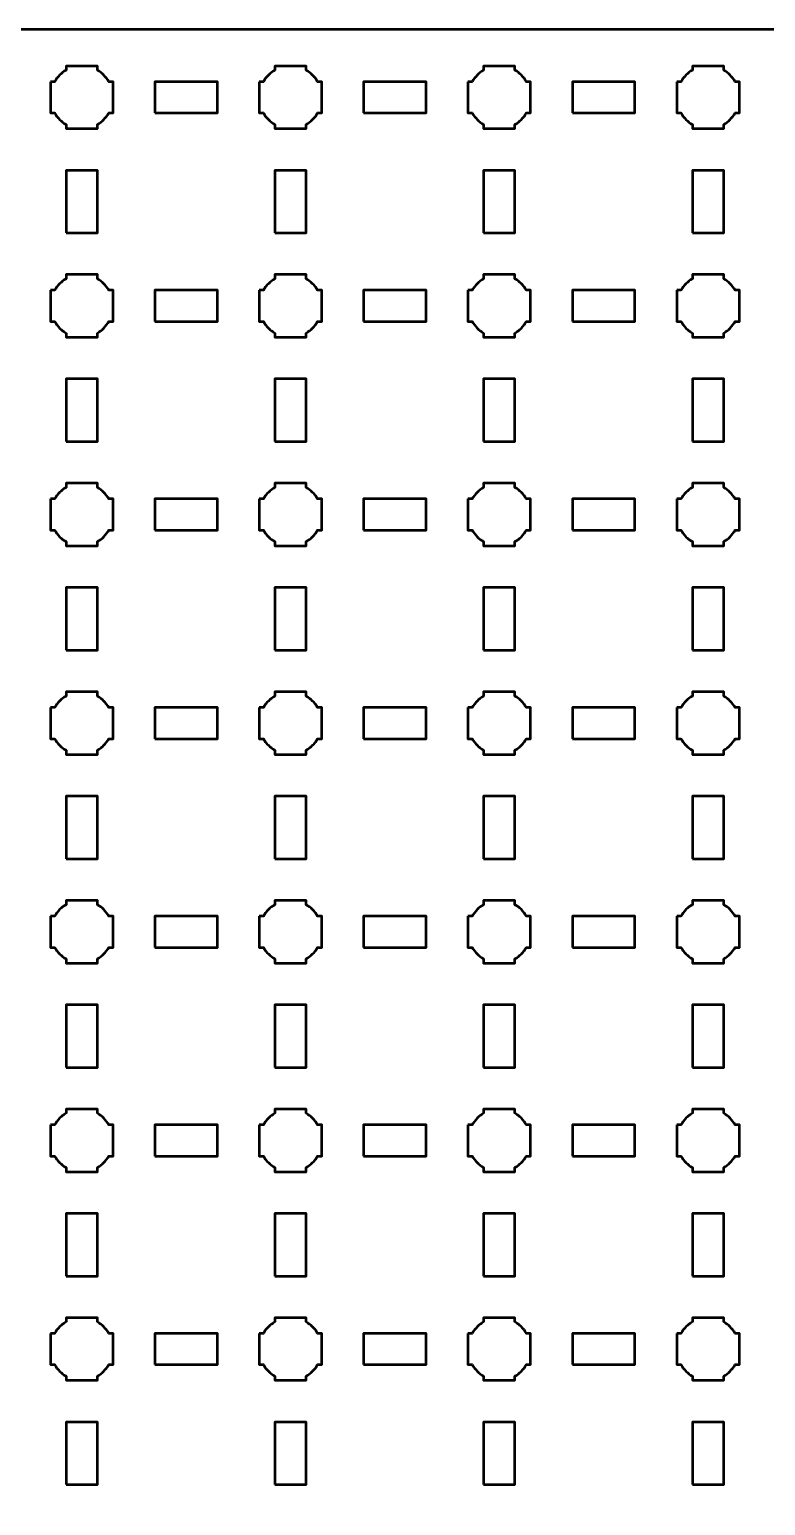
# Model space of a CAD drawing. Header units: centimetres. Extents: x -40.1 to 19.1, y -44.5 to 14.8.
# Drawn here: x -26 to -18.95, y 0.65 to 14.8 of the extents above; entities that cross this region are included whole.
import ezdxf

# ---------------------------------------------------------------- set-up
doc = ezdxf.new("R2010")
doc.units = ezdxf.units.CM
doc.header["$MEASUREMENT"] = 0
doc.layers.add('Layer 1', color=7, linetype='Continuous')

msp = doc.modelspace()

# ---------------------------------------------------------------- linework, layer by layer
at = {"layer": 'Layer 1', "color": 250, "lineweight": 53}
for points in [[(-24.8, 14), (-24.2, 14), (-24.2, 14.3), (-24.8, 14.3), (-24.8, 14)], [(-22.8, 14), (-22.2, 14), (-22.2, 14.3), (-22.8, 14.3), (-22.8, 14)], [(-20.8, 14), (-20.2, 14), (-20.2, 14.3), (-20.8, 14.3), (-20.8, 14)], [(-25.65, 12.85), (-25.35, 12.85), (-25.35, 13.45), (-25.65, 13.45), (-25.65, 12.85)], [(-23.65, 12.85), (-23.35, 12.85), (-23.35, 13.45), (-23.65, 13.45), (-23.65, 12.85)], [(-21.65, 12.85), (-21.35, 12.85), (-21.35, 13.45), (-21.65, 13.45), (-21.65, 12.85)], [(-19.65, 12.85), (-19.35, 12.85), (-19.35, 13.45), (-19.65, 13.45), (-19.65, 12.85)], [(-24.8, 12), (-24.2, 12), (-24.2, 12.3), (-24.8, 12.3), (-24.8, 12)], [(-22.8, 12), (-22.2, 12), (-22.2, 12.3), (-22.8, 12.3), (-22.8, 12)], [(-20.8, 12), (-20.2, 12), (-20.2, 12.3), (-20.8, 12.3), (-20.8, 12)], [(-25.65, 10.85), (-25.35, 10.85), (-25.35, 11.45), (-25.65, 11.45), (-25.65, 10.85)], [(-23.65, 10.85), (-23.35, 10.85), (-23.35, 11.45), (-23.65, 11.45), (-23.65, 10.85)], [(-21.65, 10.85), (-21.35, 10.85), (-21.35, 11.45), (-21.65, 11.45), (-21.65, 10.85)], [(-19.65, 10.85), (-19.35, 10.85), (-19.35, 11.45), (-19.65, 11.45), (-19.65, 10.85)], [(-24.8, 10), (-24.2, 10), (-24.2, 10.3), (-24.8, 10.3), (-24.8, 10)], [(-22.8, 10), (-22.2, 10), (-22.2, 10.3), (-22.8, 10.3), (-22.8, 10)], [(-20.8, 10), (-20.2, 10), (-20.2, 10.3), (-20.8, 10.3), (-20.8, 10)], [(-25.65, 8.85), (-25.35, 8.85), (-25.35, 9.45), (-25.65, 9.45), (-25.65, 8.85)], [(-23.65, 8.85), (-23.35, 8.85), (-23.35, 9.45), (-23.65, 9.45), (-23.65, 8.85)], [(-21.65, 8.85), (-21.35, 8.85), (-21.35, 9.45), (-21.65, 9.45), (-21.65, 8.85)], [(-19.65, 8.85), (-19.35, 8.85), (-19.35, 9.45), (-19.65, 9.45), (-19.65, 8.85)], [(-24.8, 8), (-24.2, 8), (-24.2, 8.3), (-24.8, 8.3), (-24.8, 8)], [(-22.8, 8), (-22.2, 8), (-22.2, 8.3), (-22.8, 8.3), (-22.8, 8)], [(-20.8, 8), (-20.2, 8), (-20.2, 8.3), (-20.8, 8.3), (-20.8, 8)], [(-25.65, 6.85), (-25.35, 6.85), (-25.35, 7.45), (-25.65, 7.45), (-25.65, 6.85)], [(-23.65, 6.85), (-23.35, 6.85), (-23.35, 7.45), (-23.65, 7.45), (-23.65, 6.85)], [(-21.65, 6.85), (-21.35, 6.85), (-21.35, 7.45), (-21.65, 7.45), (-21.65, 6.85)], [(-19.65, 6.85), (-19.35, 6.85), (-19.35, 7.45), (-19.65, 7.45), (-19.65, 6.85)], [(-24.8, 6), (-24.2, 6), (-24.2, 6.3), (-24.8, 6.3), (-24.8, 6)], [(-22.8, 6), (-22.2, 6), (-22.2, 6.3), (-22.8, 6.3), (-22.8, 6)], [(-20.8, 6), (-20.2, 6), (-20.2, 6.3), (-20.8, 6.3), (-20.8, 6)], [(-25.65, 4.85), (-25.35, 4.85), (-25.35, 5.45), (-25.65, 5.45), (-25.65, 4.85)], [(-23.65, 4.85), (-23.35, 4.85), (-23.35, 5.45), (-23.65, 5.45), (-23.65, 4.85)], [(-21.65, 4.85), (-21.35, 4.85), (-21.35, 5.45), (-21.65, 5.45), (-21.65, 4.85)], [(-19.65, 4.85), (-19.35, 4.85), (-19.35, 5.45), (-19.65, 5.45), (-19.65, 4.85)], [(-24.8, 4), (-24.2, 4), (-24.2, 4.3), (-24.8, 4.3), (-24.8, 4)], [(-22.8, 4), (-22.2, 4), (-22.2, 4.3), (-22.8, 4.3), (-22.8, 4)], [(-20.8, 4), (-20.2, 4), (-20.2, 4.3), (-20.8, 4.3), (-20.8, 4)], [(-25.65, 2.85), (-25.35, 2.85), (-25.35, 3.45), (-25.65, 3.45), (-25.65, 2.85)], [(-23.65, 2.85), (-23.35, 2.85), (-23.35, 3.45), (-23.65, 3.45), (-23.65, 2.85)], [(-21.65, 2.85), (-21.35, 2.85), (-21.35, 3.45), (-21.65, 3.45), (-21.65, 2.85)], [(-19.65, 2.85), (-19.35, 2.85), (-19.35, 3.45), (-19.65, 3.45), (-19.65, 2.85)], [(-24.8, 2), (-24.2, 2), (-24.2, 2.3), (-24.8, 2.3), (-24.8, 2)], [(-22.8, 2), (-22.2, 2), (-22.2, 2.3), (-22.8, 2.3), (-22.8, 2)], [(-20.8, 2), (-20.2, 2), (-20.2, 2.3), (-20.8, 2.3), (-20.8, 2)], [(-25.65, 0.85), (-25.35, 0.85), (-25.35, 1.45), (-25.65, 1.45), (-25.65, 0.85)], [(-23.65, 0.85), (-23.35, 0.85), (-23.35, 1.45), (-23.65, 1.45), (-23.65, 0.85)], [(-21.65, 0.85), (-21.35, 0.85), (-21.35, 1.45), (-21.65, 1.45), (-21.65, 0.85)], [(-19.65, 0.85), (-19.35, 0.85), (-19.35, 1.45), (-19.65, 1.45), (-19.65, 0.85)]]:
    msp.add_lwpolyline(points, close=True, dxfattribs=at)
msp.add_open_spline([(-40.15, -44), (-40.15, -44), (-40.15, 14.3), (-40.15, 14.3), (-40.15, 14.3), (-40.15, 14.57609), (-39.92609, 14.8), (-39.65, 14.8), (-39.65, 14.8), (-39.65, 14.8), (18.65, 14.8), (18.65, 14.8), (18.65, 14.8), (18.92609, 14.8), (19.15, 14.57609), (19.15, 14.3), (19.15, 14.3), (19.15, 14.3), (19.15, -44), (19.15, -44), (19.15, -44), (19.15, -44.27609), (18.92609, -44.5), (18.65, -44.5), (18.65, -44.5), (18.65, -44.5), (-39.65, -44.5), (-39.65, -44.5), (-39.65, -44.5), (-39.92609, -44.5), (-40.15, -44.27609), (-40.15, -44)], degree=3, knots=[0, 0, 0, 0, 0.125, 0.125, 0.125, 0.125, 0.25, 0.25, 0.25, 0.25, 0.375, 0.375, 0.375, 0.375, 0.5, 0.5, 0.5, 0.5, 0.625, 0.625, 0.625, 0.625, 0.75, 0.75, 0.75, 0.75, 0.875, 0.875, 0.875, 0.875, 1, 1, 1, 1], dxfattribs=at)
at = {"layer": 'Layer 1', "lineweight": 53}
for points in [[(-25.8, 14.3), (-25.8, 14.3), (-25.75985, 14.3), (-25.75985, 14.3), (-25.75985, 14.3), (-25.7335, 14.34553), (-25.69553, 14.3835), (-25.65, 14.40985), (-25.65, 14.40985), (-25.65, 14.40985), (-25.65, 14.45), (-25.65, 14.45), (-25.65, 14.45), (-25.65, 14.45), (-25.5, 14.45), (-25.5, 14.45), (-25.5, 14.45), (-25.5, 14.45), (-25.35, 14.45), (-25.35, 14.45), (-25.35, 14.45), (-25.35, 14.45), (-25.35, 14.40985), (-25.35, 14.40985), (-25.35, 14.40985), (-25.30447, 14.3835), (-25.2665, 14.34553), (-25.24015, 14.3), (-25.24015, 14.3), (-25.24015, 14.3), (-25.2, 14.3), (-25.2, 14.3), (-25.2, 14.3), (-25.2, 14.3), (-25.2, 14.15), (-25.2, 14.15), (-25.2, 14.15), (-25.2, 14.15), (-25.2, 14), (-25.2, 14), (-25.2, 14), (-25.2, 14), (-25.24015, 14), (-25.24015, 14), (-25.24015, 14), (-25.2665, 13.95447), (-25.30447, 13.9165), (-25.35, 13.89015), (-25.35, 13.89015), (-25.35, 13.89015), (-25.35, 13.85), (-25.35, 13.85), (-25.35, 13.85), (-25.35, 13.85), (-25.5, 13.85), (-25.5, 13.85), (-25.5, 13.85), (-25.5, 13.85), (-25.65, 13.85), (-25.65, 13.85), (-25.65, 13.85), (-25.65, 13.85), (-25.65, 13.89015), (-25.65, 13.89015), (-25.65, 13.89015), (-25.69553, 13.9165), (-25.7335, 13.95447), (-25.75985, 14), (-25.75985, 14), (-25.75985, 14), (-25.8, 14), (-25.8, 14), (-25.8, 14), (-25.8, 14), (-25.8, 14.15), (-25.8, 14.15), (-25.8, 14.15), (-25.8, 14.15), (-25.8, 14.3), (-25.8, 14.3)], [(-23.8, 14.3), (-23.8, 14.3), (-23.75985, 14.3), (-23.75985, 14.3), (-23.75985, 14.3), (-23.7335, 14.34553), (-23.69553, 14.3835), (-23.65, 14.40985), (-23.65, 14.40985), (-23.65, 14.40985), (-23.65, 14.45), (-23.65, 14.45), (-23.65, 14.45), (-23.65, 14.45), (-23.5, 14.45), (-23.5, 14.45), (-23.5, 14.45), (-23.5, 14.45), (-23.35, 14.45), (-23.35, 14.45), (-23.35, 14.45), (-23.35, 14.45), (-23.35, 14.40985), (-23.35, 14.40985), (-23.35, 14.40985), (-23.30447, 14.3835), (-23.2665, 14.34553), (-23.24015, 14.3), (-23.24015, 14.3), (-23.24015, 14.3), (-23.2, 14.3), (-23.2, 14.3), (-23.2, 14.3), (-23.2, 14.3), (-23.2, 14.15), (-23.2, 14.15), (-23.2, 14.15), (-23.2, 14.15), (-23.2, 14), (-23.2, 14), (-23.2, 14), (-23.2, 14), (-23.24015, 14), (-23.24015, 14), (-23.24015, 14), (-23.2665, 13.95447), (-23.30447, 13.9165), (-23.35, 13.89015), (-23.35, 13.89015), (-23.35, 13.89015), (-23.35, 13.85), (-23.35, 13.85), (-23.35, 13.85), (-23.35, 13.85), (-23.5, 13.85), (-23.5, 13.85), (-23.5, 13.85), (-23.5, 13.85), (-23.65, 13.85), (-23.65, 13.85), (-23.65, 13.85), (-23.65, 13.85), (-23.65, 13.89015), (-23.65, 13.89015), (-23.65, 13.89015), (-23.69553, 13.9165), (-23.7335, 13.95447), (-23.75985, 14), (-23.75985, 14), (-23.75985, 14), (-23.8, 14), (-23.8, 14), (-23.8, 14), (-23.8, 14), (-23.8, 14.15), (-23.8, 14.15), (-23.8, 14.15), (-23.8, 14.15), (-23.8, 14.3), (-23.8, 14.3)], [(-21.8, 14.3), (-21.8, 14.3), (-21.75985, 14.3), (-21.75985, 14.3), (-21.75985, 14.3), (-21.7335, 14.34553), (-21.69553, 14.3835), (-21.65, 14.40985), (-21.65, 14.40985), (-21.65, 14.40985), (-21.65, 14.45), (-21.65, 14.45), (-21.65, 14.45), (-21.65, 14.45), (-21.5, 14.45), (-21.5, 14.45), (-21.5, 14.45), (-21.5, 14.45), (-21.35, 14.45), (-21.35, 14.45), (-21.35, 14.45), (-21.35, 14.45), (-21.35, 14.40985), (-21.35, 14.40985), (-21.35, 14.40985), (-21.30447, 14.3835), (-21.2665, 14.34553), (-21.24015, 14.3), (-21.24015, 14.3), (-21.24015, 14.3), (-21.2, 14.3), (-21.2, 14.3), (-21.2, 14.3), (-21.2, 14.3), (-21.2, 14.15), (-21.2, 14.15), (-21.2, 14.15), (-21.2, 14.15), (-21.2, 14), (-21.2, 14), (-21.2, 14), (-21.2, 14), (-21.24015, 14), (-21.24015, 14), (-21.24015, 14), (-21.2665, 13.95447), (-21.30447, 13.9165), (-21.35, 13.89015), (-21.35, 13.89015), (-21.35, 13.89015), (-21.35, 13.85), (-21.35, 13.85), (-21.35, 13.85), (-21.35, 13.85), (-21.5, 13.85), (-21.5, 13.85), (-21.5, 13.85), (-21.5, 13.85), (-21.65, 13.85), (-21.65, 13.85), (-21.65, 13.85), (-21.65, 13.85), (-21.65, 13.89015), (-21.65, 13.89015), (-21.65, 13.89015), (-21.69553, 13.9165), (-21.7335, 13.95447), (-21.75985, 14), (-21.75985, 14), (-21.75985, 14), (-21.8, 14), (-21.8, 14), (-21.8, 14), (-21.8, 14), (-21.8, 14.15), (-21.8, 14.15), (-21.8, 14.15), (-21.8, 14.15), (-21.8, 14.3), (-21.8, 14.3)], [(-19.8, 14.3), (-19.8, 14.3), (-19.75985, 14.3), (-19.75985, 14.3), (-19.75985, 14.3), (-19.7335, 14.34553), (-19.69553, 14.3835), (-19.65, 14.40985), (-19.65, 14.40985), (-19.65, 14.40985), (-19.65, 14.45), (-19.65, 14.45), (-19.65, 14.45), (-19.65, 14.45), (-19.5, 14.45), (-19.5, 14.45), (-19.5, 14.45), (-19.5, 14.45), (-19.35, 14.45), (-19.35, 14.45), (-19.35, 14.45), (-19.35, 14.45), (-19.35, 14.40985), (-19.35, 14.40985), (-19.35, 14.40985), (-19.30447, 14.3835), (-19.2665, 14.34553), (-19.24015, 14.3), (-19.24015, 14.3), (-19.24015, 14.3), (-19.2, 14.3), (-19.2, 14.3), (-19.2, 14.3), (-19.2, 14.3), (-19.2, 14.15), (-19.2, 14.15), (-19.2, 14.15), (-19.2, 14.15), (-19.2, 14), (-19.2, 14), (-19.2, 14), (-19.2, 14), (-19.24015, 14), (-19.24015, 14), (-19.24015, 14), (-19.2665, 13.95447), (-19.30447, 13.9165), (-19.35, 13.89015), (-19.35, 13.89015), (-19.35, 13.89015), (-19.35, 13.85), (-19.35, 13.85), (-19.35, 13.85), (-19.35, 13.85), (-19.5, 13.85), (-19.5, 13.85), (-19.5, 13.85), (-19.5, 13.85), (-19.65, 13.85), (-19.65, 13.85), (-19.65, 13.85), (-19.65, 13.85), (-19.65, 13.89015), (-19.65, 13.89015), (-19.65, 13.89015), (-19.69553, 13.9165), (-19.7335, 13.95447), (-19.75985, 14), (-19.75985, 14), (-19.75985, 14), (-19.8, 14), (-19.8, 14), (-19.8, 14), (-19.8, 14), (-19.8, 14.15), (-19.8, 14.15), (-19.8, 14.15), (-19.8, 14.15), (-19.8, 14.3), (-19.8, 14.3)], [(-25.8, 12.3), (-25.8, 12.3), (-25.75985, 12.3), (-25.75985, 12.3), (-25.75985, 12.3), (-25.7335, 12.34553), (-25.69553, 12.3835), (-25.65, 12.40985), (-25.65, 12.40985), (-25.65, 12.40985), (-25.65, 12.45), (-25.65, 12.45), (-25.65, 12.45), (-25.65, 12.45), (-25.5, 12.45), (-25.5, 12.45), (-25.5, 12.45), (-25.5, 12.45), (-25.35, 12.45), (-25.35, 12.45), (-25.35, 12.45), (-25.35, 12.45), (-25.35, 12.40985), (-25.35, 12.40985), (-25.35, 12.40985), (-25.30447, 12.3835), (-25.2665, 12.34553), (-25.24015, 12.3), (-25.24015, 12.3), (-25.24015, 12.3), (-25.2, 12.3), (-25.2, 12.3), (-25.2, 12.3), (-25.2, 12.3), (-25.2, 12.15), (-25.2, 12.15), (-25.2, 12.15), (-25.2, 12.15), (-25.2, 12), (-25.2, 12), (-25.2, 12), (-25.2, 12), (-25.24015, 12), (-25.24015, 12), (-25.24015, 12), (-25.2665, 11.95447), (-25.30447, 11.9165), (-25.35, 11.89015), (-25.35, 11.89015), (-25.35, 11.89015), (-25.35, 11.85), (-25.35, 11.85), (-25.35, 11.85), (-25.35, 11.85), (-25.5, 11.85), (-25.5, 11.85), (-25.5, 11.85), (-25.5, 11.85), (-25.65, 11.85), (-25.65, 11.85), (-25.65, 11.85), (-25.65, 11.85), (-25.65, 11.89015), (-25.65, 11.89015), (-25.65, 11.89015), (-25.69553, 11.9165), (-25.7335, 11.95447), (-25.75985, 12), (-25.75985, 12), (-25.75985, 12), (-25.8, 12), (-25.8, 12), (-25.8, 12), (-25.8, 12), (-25.8, 12.15), (-25.8, 12.15), (-25.8, 12.15), (-25.8, 12.15), (-25.8, 12.3), (-25.8, 12.3)], [(-23.8, 12.3), (-23.8, 12.3), (-23.75985, 12.3), (-23.75985, 12.3), (-23.75985, 12.3), (-23.7335, 12.34553), (-23.69553, 12.3835), (-23.65, 12.40985), (-23.65, 12.40985), (-23.65, 12.40985), (-23.65, 12.45), (-23.65, 12.45), (-23.65, 12.45), (-23.65, 12.45), (-23.5, 12.45), (-23.5, 12.45), (-23.5, 12.45), (-23.5, 12.45), (-23.35, 12.45), (-23.35, 12.45), (-23.35, 12.45), (-23.35, 12.45), (-23.35, 12.40985), (-23.35, 12.40985), (-23.35, 12.40985), (-23.30447, 12.3835), (-23.2665, 12.34553), (-23.24015, 12.3), (-23.24015, 12.3), (-23.24015, 12.3), (-23.2, 12.3), (-23.2, 12.3), (-23.2, 12.3), (-23.2, 12.3), (-23.2, 12.15), (-23.2, 12.15), (-23.2, 12.15), (-23.2, 12.15), (-23.2, 12), (-23.2, 12), (-23.2, 12), (-23.2, 12), (-23.24015, 12), (-23.24015, 12), (-23.24015, 12), (-23.2665, 11.95447), (-23.30447, 11.9165), (-23.35, 11.89015), (-23.35, 11.89015), (-23.35, 11.89015), (-23.35, 11.85), (-23.35, 11.85), (-23.35, 11.85), (-23.35, 11.85), (-23.5, 11.85), (-23.5, 11.85), (-23.5, 11.85), (-23.5, 11.85), (-23.65, 11.85), (-23.65, 11.85), (-23.65, 11.85), (-23.65, 11.85), (-23.65, 11.89015), (-23.65, 11.89015), (-23.65, 11.89015), (-23.69553, 11.9165), (-23.7335, 11.95447), (-23.75985, 12), (-23.75985, 12), (-23.75985, 12), (-23.8, 12), (-23.8, 12), (-23.8, 12), (-23.8, 12), (-23.8, 12.15), (-23.8, 12.15), (-23.8, 12.15), (-23.8, 12.15), (-23.8, 12.3), (-23.8, 12.3)], [(-21.8, 12.3), (-21.8, 12.3), (-21.75985, 12.3), (-21.75985, 12.3), (-21.75985, 12.3), (-21.7335, 12.34553), (-21.69553, 12.3835), (-21.65, 12.40985), (-21.65, 12.40985), (-21.65, 12.40985), (-21.65, 12.45), (-21.65, 12.45), (-21.65, 12.45), (-21.65, 12.45), (-21.5, 12.45), (-21.5, 12.45), (-21.5, 12.45), (-21.5, 12.45), (-21.35, 12.45), (-21.35, 12.45), (-21.35, 12.45), (-21.35, 12.45), (-21.35, 12.40985), (-21.35, 12.40985), (-21.35, 12.40985), (-21.30447, 12.3835), (-21.2665, 12.34553), (-21.24015, 12.3), (-21.24015, 12.3), (-21.24015, 12.3), (-21.2, 12.3), (-21.2, 12.3), (-21.2, 12.3), (-21.2, 12.3), (-21.2, 12.15), (-21.2, 12.15), (-21.2, 12.15), (-21.2, 12.15), (-21.2, 12), (-21.2, 12), (-21.2, 12), (-21.2, 12), (-21.24015, 12), (-21.24015, 12), (-21.24015, 12), (-21.2665, 11.95447), (-21.30447, 11.9165), (-21.35, 11.89015), (-21.35, 11.89015), (-21.35, 11.89015), (-21.35, 11.85), (-21.35, 11.85), (-21.35, 11.85), (-21.35, 11.85), (-21.5, 11.85), (-21.5, 11.85), (-21.5, 11.85), (-21.5, 11.85), (-21.65, 11.85), (-21.65, 11.85), (-21.65, 11.85), (-21.65, 11.85), (-21.65, 11.89015), (-21.65, 11.89015), (-21.65, 11.89015), (-21.69553, 11.9165), (-21.7335, 11.95447), (-21.75985, 12), (-21.75985, 12), (-21.75985, 12), (-21.8, 12), (-21.8, 12), (-21.8, 12), (-21.8, 12), (-21.8, 12.15), (-21.8, 12.15), (-21.8, 12.15), (-21.8, 12.15), (-21.8, 12.3), (-21.8, 12.3)], [(-19.8, 12.3), (-19.8, 12.3), (-19.75985, 12.3), (-19.75985, 12.3), (-19.75985, 12.3), (-19.7335, 12.34553), (-19.69553, 12.3835), (-19.65, 12.40985), (-19.65, 12.40985), (-19.65, 12.40985), (-19.65, 12.45), (-19.65, 12.45), (-19.65, 12.45), (-19.65, 12.45), (-19.5, 12.45), (-19.5, 12.45), (-19.5, 12.45), (-19.5, 12.45), (-19.35, 12.45), (-19.35, 12.45), (-19.35, 12.45), (-19.35, 12.45), (-19.35, 12.40985), (-19.35, 12.40985), (-19.35, 12.40985), (-19.30447, 12.3835), (-19.2665, 12.34553), (-19.24015, 12.3), (-19.24015, 12.3), (-19.24015, 12.3), (-19.2, 12.3), (-19.2, 12.3), (-19.2, 12.3), (-19.2, 12.3), (-19.2, 12.15), (-19.2, 12.15), (-19.2, 12.15), (-19.2, 12.15), (-19.2, 12), (-19.2, 12), (-19.2, 12), (-19.2, 12), (-19.24015, 12), (-19.24015, 12), (-19.24015, 12), (-19.2665, 11.95447), (-19.30447, 11.9165), (-19.35, 11.89015), (-19.35, 11.89015), (-19.35, 11.89015), (-19.35, 11.85), (-19.35, 11.85), (-19.35, 11.85), (-19.35, 11.85), (-19.5, 11.85), (-19.5, 11.85), (-19.5, 11.85), (-19.5, 11.85), (-19.65, 11.85), (-19.65, 11.85), (-19.65, 11.85), (-19.65, 11.85), (-19.65, 11.89015), (-19.65, 11.89015), (-19.65, 11.89015), (-19.69553, 11.9165), (-19.7335, 11.95447), (-19.75985, 12), (-19.75985, 12), (-19.75985, 12), (-19.8, 12), (-19.8, 12), (-19.8, 12), (-19.8, 12), (-19.8, 12.15), (-19.8, 12.15), (-19.8, 12.15), (-19.8, 12.15), (-19.8, 12.3), (-19.8, 12.3)], [(-25.8, 10.3), (-25.8, 10.3), (-25.75985, 10.3), (-25.75985, 10.3), (-25.75985, 10.3), (-25.7335, 10.34553), (-25.69553, 10.3835), (-25.65, 10.40985), (-25.65, 10.40985), (-25.65, 10.40985), (-25.65, 10.45), (-25.65, 10.45), (-25.65, 10.45), (-25.65, 10.45), (-25.5, 10.45), (-25.5, 10.45), (-25.5, 10.45), (-25.5, 10.45), (-25.35, 10.45), (-25.35, 10.45), (-25.35, 10.45), (-25.35, 10.45), (-25.35, 10.40985), (-25.35, 10.40985), (-25.35, 10.40985), (-25.30447, 10.3835), (-25.2665, 10.34553), (-25.24015, 10.3), (-25.24015, 10.3), (-25.24015, 10.3), (-25.2, 10.3), (-25.2, 10.3), (-25.2, 10.3), (-25.2, 10.3), (-25.2, 10.15), (-25.2, 10.15), (-25.2, 10.15), (-25.2, 10.15), (-25.2, 10), (-25.2, 10), (-25.2, 10), (-25.2, 10), (-25.24015, 10), (-25.24015, 10), (-25.24015, 10), (-25.2665, 9.95447), (-25.30447, 9.9165), (-25.35, 9.89015), (-25.35, 9.89015), (-25.35, 9.89015), (-25.35, 9.85), (-25.35, 9.85), (-25.35, 9.85), (-25.35, 9.85), (-25.5, 9.85), (-25.5, 9.85), (-25.5, 9.85), (-25.5, 9.85), (-25.65, 9.85), (-25.65, 9.85), (-25.65, 9.85), (-25.65, 9.85), (-25.65, 9.89015), (-25.65, 9.89015), (-25.65, 9.89015), (-25.69553, 9.9165), (-25.7335, 9.95447), (-25.75985, 10), (-25.75985, 10), (-25.75985, 10), (-25.8, 10), (-25.8, 10), (-25.8, 10), (-25.8, 10), (-25.8, 10.15), (-25.8, 10.15), (-25.8, 10.15), (-25.8, 10.15), (-25.8, 10.3), (-25.8, 10.3)], [(-23.8, 10.3), (-23.8, 10.3), (-23.75985, 10.3), (-23.75985, 10.3), (-23.75985, 10.3), (-23.7335, 10.34553), (-23.69553, 10.3835), (-23.65, 10.40985), (-23.65, 10.40985), (-23.65, 10.40985), (-23.65, 10.45), (-23.65, 10.45), (-23.65, 10.45), (-23.65, 10.45), (-23.5, 10.45), (-23.5, 10.45), (-23.5, 10.45), (-23.5, 10.45), (-23.35, 10.45), (-23.35, 10.45), (-23.35, 10.45), (-23.35, 10.45), (-23.35, 10.40985), (-23.35, 10.40985), (-23.35, 10.40985), (-23.30447, 10.3835), (-23.2665, 10.34553), (-23.24015, 10.3), (-23.24015, 10.3), (-23.24015, 10.3), (-23.2, 10.3), (-23.2, 10.3), (-23.2, 10.3), (-23.2, 10.3), (-23.2, 10.15), (-23.2, 10.15), (-23.2, 10.15), (-23.2, 10.15), (-23.2, 10), (-23.2, 10), (-23.2, 10), (-23.2, 10), (-23.24015, 10), (-23.24015, 10), (-23.24015, 10), (-23.2665, 9.95447), (-23.30447, 9.9165), (-23.35, 9.89015), (-23.35, 9.89015), (-23.35, 9.89015), (-23.35, 9.85), (-23.35, 9.85), (-23.35, 9.85), (-23.35, 9.85), (-23.5, 9.85), (-23.5, 9.85), (-23.5, 9.85), (-23.5, 9.85), (-23.65, 9.85), (-23.65, 9.85), (-23.65, 9.85), (-23.65, 9.85), (-23.65, 9.89015), (-23.65, 9.89015), (-23.65, 9.89015), (-23.69553, 9.9165), (-23.7335, 9.95447), (-23.75985, 10), (-23.75985, 10), (-23.75985, 10), (-23.8, 10), (-23.8, 10), (-23.8, 10), (-23.8, 10), (-23.8, 10.15), (-23.8, 10.15), (-23.8, 10.15), (-23.8, 10.15), (-23.8, 10.3), (-23.8, 10.3)], [(-21.8, 10.3), (-21.8, 10.3), (-21.75985, 10.3), (-21.75985, 10.3), (-21.75985, 10.3), (-21.7335, 10.34553), (-21.69553, 10.3835), (-21.65, 10.40985), (-21.65, 10.40985), (-21.65, 10.40985), (-21.65, 10.45), (-21.65, 10.45), (-21.65, 10.45), (-21.65, 10.45), (-21.5, 10.45), (-21.5, 10.45), (-21.5, 10.45), (-21.5, 10.45), (-21.35, 10.45), (-21.35, 10.45), (-21.35, 10.45), (-21.35, 10.45), (-21.35, 10.40985), (-21.35, 10.40985), (-21.35, 10.40985), (-21.30447, 10.3835), (-21.2665, 10.34553), (-21.24015, 10.3), (-21.24015, 10.3), (-21.24015, 10.3), (-21.2, 10.3), (-21.2, 10.3), (-21.2, 10.3), (-21.2, 10.3), (-21.2, 10.15), (-21.2, 10.15), (-21.2, 10.15), (-21.2, 10.15), (-21.2, 10), (-21.2, 10), (-21.2, 10), (-21.2, 10), (-21.24015, 10), (-21.24015, 10), (-21.24015, 10), (-21.2665, 9.95447), (-21.30447, 9.9165), (-21.35, 9.89015), (-21.35, 9.89015), (-21.35, 9.89015), (-21.35, 9.85), (-21.35, 9.85), (-21.35, 9.85), (-21.35, 9.85), (-21.5, 9.85), (-21.5, 9.85), (-21.5, 9.85), (-21.5, 9.85), (-21.65, 9.85), (-21.65, 9.85), (-21.65, 9.85), (-21.65, 9.85), (-21.65, 9.89015), (-21.65, 9.89015), (-21.65, 9.89015), (-21.69553, 9.9165), (-21.7335, 9.95447), (-21.75985, 10), (-21.75985, 10), (-21.75985, 10), (-21.8, 10), (-21.8, 10), (-21.8, 10), (-21.8, 10), (-21.8, 10.15), (-21.8, 10.15), (-21.8, 10.15), (-21.8, 10.15), (-21.8, 10.3), (-21.8, 10.3)], [(-19.8, 10.3), (-19.8, 10.3), (-19.75985, 10.3), (-19.75985, 10.3), (-19.75985, 10.3), (-19.7335, 10.34553), (-19.69553, 10.3835), (-19.65, 10.40985), (-19.65, 10.40985), (-19.65, 10.40985), (-19.65, 10.45), (-19.65, 10.45), (-19.65, 10.45), (-19.65, 10.45), (-19.5, 10.45), (-19.5, 10.45), (-19.5, 10.45), (-19.5, 10.45), (-19.35, 10.45), (-19.35, 10.45), (-19.35, 10.45), (-19.35, 10.45), (-19.35, 10.40985), (-19.35, 10.40985), (-19.35, 10.40985), (-19.30447, 10.3835), (-19.2665, 10.34553), (-19.24015, 10.3), (-19.24015, 10.3), (-19.24015, 10.3), (-19.2, 10.3), (-19.2, 10.3), (-19.2, 10.3), (-19.2, 10.3), (-19.2, 10.15), (-19.2, 10.15), (-19.2, 10.15), (-19.2, 10.15), (-19.2, 10), (-19.2, 10), (-19.2, 10), (-19.2, 10), (-19.24015, 10), (-19.24015, 10), (-19.24015, 10), (-19.2665, 9.95447), (-19.30447, 9.9165), (-19.35, 9.89015), (-19.35, 9.89015), (-19.35, 9.89015), (-19.35, 9.85), (-19.35, 9.85), (-19.35, 9.85), (-19.35, 9.85), (-19.5, 9.85), (-19.5, 9.85), (-19.5, 9.85), (-19.5, 9.85), (-19.65, 9.85), (-19.65, 9.85), (-19.65, 9.85), (-19.65, 9.85), (-19.65, 9.89015), (-19.65, 9.89015), (-19.65, 9.89015), (-19.69553, 9.9165), (-19.7335, 9.95447), (-19.75985, 10), (-19.75985, 10), (-19.75985, 10), (-19.8, 10), (-19.8, 10), (-19.8, 10), (-19.8, 10), (-19.8, 10.15), (-19.8, 10.15), (-19.8, 10.15), (-19.8, 10.15), (-19.8, 10.3), (-19.8, 10.3)], [(-25.8, 8.3), (-25.8, 8.3), (-25.75985, 8.3), (-25.75985, 8.3), (-25.75985, 8.3), (-25.7335, 8.34553), (-25.69553, 8.3835), (-25.65, 8.40985), (-25.65, 8.40985), (-25.65, 8.40985), (-25.65, 8.45), (-25.65, 8.45), (-25.65, 8.45), (-25.65, 8.45), (-25.5, 8.45), (-25.5, 8.45), (-25.5, 8.45), (-25.5, 8.45), (-25.35, 8.45), (-25.35, 8.45), (-25.35, 8.45), (-25.35, 8.45), (-25.35, 8.40985), (-25.35, 8.40985), (-25.35, 8.40985), (-25.30447, 8.3835), (-25.2665, 8.34553), (-25.24015, 8.3), (-25.24015, 8.3), (-25.24015, 8.3), (-25.2, 8.3), (-25.2, 8.3), (-25.2, 8.3), (-25.2, 8.3), (-25.2, 8.15), (-25.2, 8.15), (-25.2, 8.15), (-25.2, 8.15), (-25.2, 8), (-25.2, 8), (-25.2, 8), (-25.2, 8), (-25.24015, 8), (-25.24015, 8), (-25.24015, 8), (-25.2665, 7.95447), (-25.30447, 7.9165), (-25.35, 7.89015), (-25.35, 7.89015), (-25.35, 7.89015), (-25.35, 7.85), (-25.35, 7.85), (-25.35, 7.85), (-25.35, 7.85), (-25.5, 7.85), (-25.5, 7.85), (-25.5, 7.85), (-25.5, 7.85), (-25.65, 7.85), (-25.65, 7.85), (-25.65, 7.85), (-25.65, 7.85), (-25.65, 7.89015), (-25.65, 7.89015), (-25.65, 7.89015), (-25.69553, 7.9165), (-25.7335, 7.95447), (-25.75985, 8), (-25.75985, 8), (-25.75985, 8), (-25.8, 8), (-25.8, 8), (-25.8, 8), (-25.8, 8), (-25.8, 8.15), (-25.8, 8.15), (-25.8, 8.15), (-25.8, 8.15), (-25.8, 8.3), (-25.8, 8.3)], [(-23.8, 8.3), (-23.8, 8.3), (-23.75985, 8.3), (-23.75985, 8.3), (-23.75985, 8.3), (-23.7335, 8.34553), (-23.69553, 8.3835), (-23.65, 8.40985), (-23.65, 8.40985), (-23.65, 8.40985), (-23.65, 8.45), (-23.65, 8.45), (-23.65, 8.45), (-23.65, 8.45), (-23.5, 8.45), (-23.5, 8.45), (-23.5, 8.45), (-23.5, 8.45), (-23.35, 8.45), (-23.35, 8.45), (-23.35, 8.45), (-23.35, 8.45), (-23.35, 8.40985), (-23.35, 8.40985), (-23.35, 8.40985), (-23.30447, 8.3835), (-23.2665, 8.34553), (-23.24015, 8.3), (-23.24015, 8.3), (-23.24015, 8.3), (-23.2, 8.3), (-23.2, 8.3), (-23.2, 8.3), (-23.2, 8.3), (-23.2, 8.15), (-23.2, 8.15), (-23.2, 8.15), (-23.2, 8.15), (-23.2, 8), (-23.2, 8), (-23.2, 8), (-23.2, 8), (-23.24015, 8), (-23.24015, 8), (-23.24015, 8), (-23.2665, 7.95447), (-23.30447, 7.9165), (-23.35, 7.89015), (-23.35, 7.89015), (-23.35, 7.89015), (-23.35, 7.85), (-23.35, 7.85), (-23.35, 7.85), (-23.35, 7.85), (-23.5, 7.85), (-23.5, 7.85), (-23.5, 7.85), (-23.5, 7.85), (-23.65, 7.85), (-23.65, 7.85), (-23.65, 7.85), (-23.65, 7.85), (-23.65, 7.89015), (-23.65, 7.89015), (-23.65, 7.89015), (-23.69553, 7.9165), (-23.7335, 7.95447), (-23.75985, 8), (-23.75985, 8), (-23.75985, 8), (-23.8, 8), (-23.8, 8), (-23.8, 8), (-23.8, 8), (-23.8, 8.15), (-23.8, 8.15), (-23.8, 8.15), (-23.8, 8.15), (-23.8, 8.3), (-23.8, 8.3)], [(-21.8, 8.3), (-21.8, 8.3), (-21.75985, 8.3), (-21.75985, 8.3), (-21.75985, 8.3), (-21.7335, 8.34553), (-21.69553, 8.3835), (-21.65, 8.40985), (-21.65, 8.40985), (-21.65, 8.40985), (-21.65, 8.45), (-21.65, 8.45), (-21.65, 8.45), (-21.65, 8.45), (-21.5, 8.45), (-21.5, 8.45), (-21.5, 8.45), (-21.5, 8.45), (-21.35, 8.45), (-21.35, 8.45), (-21.35, 8.45), (-21.35, 8.45), (-21.35, 8.40985), (-21.35, 8.40985), (-21.35, 8.40985), (-21.30447, 8.3835), (-21.2665, 8.34553), (-21.24015, 8.3), (-21.24015, 8.3), (-21.24015, 8.3), (-21.2, 8.3), (-21.2, 8.3), (-21.2, 8.3), (-21.2, 8.3), (-21.2, 8.15), (-21.2, 8.15), (-21.2, 8.15), (-21.2, 8.15), (-21.2, 8), (-21.2, 8), (-21.2, 8), (-21.2, 8), (-21.24015, 8), (-21.24015, 8), (-21.24015, 8), (-21.2665, 7.95447), (-21.30447, 7.9165), (-21.35, 7.89015), (-21.35, 7.89015), (-21.35, 7.89015), (-21.35, 7.85), (-21.35, 7.85), (-21.35, 7.85), (-21.35, 7.85), (-21.5, 7.85), (-21.5, 7.85), (-21.5, 7.85), (-21.5, 7.85), (-21.65, 7.85), (-21.65, 7.85), (-21.65, 7.85), (-21.65, 7.85), (-21.65, 7.89015), (-21.65, 7.89015), (-21.65, 7.89015), (-21.69553, 7.9165), (-21.7335, 7.95447), (-21.75985, 8), (-21.75985, 8), (-21.75985, 8), (-21.8, 8), (-21.8, 8), (-21.8, 8), (-21.8, 8), (-21.8, 8.15), (-21.8, 8.15), (-21.8, 8.15), (-21.8, 8.15), (-21.8, 8.3), (-21.8, 8.3)], [(-19.8, 8.3), (-19.8, 8.3), (-19.75985, 8.3), (-19.75985, 8.3), (-19.75985, 8.3), (-19.7335, 8.34553), (-19.69553, 8.3835), (-19.65, 8.40985), (-19.65, 8.40985), (-19.65, 8.40985), (-19.65, 8.45), (-19.65, 8.45), (-19.65, 8.45), (-19.65, 8.45), (-19.5, 8.45), (-19.5, 8.45), (-19.5, 8.45), (-19.5, 8.45), (-19.35, 8.45), (-19.35, 8.45), (-19.35, 8.45), (-19.35, 8.45), (-19.35, 8.40985), (-19.35, 8.40985), (-19.35, 8.40985), (-19.30447, 8.3835), (-19.2665, 8.34553), (-19.24015, 8.3), (-19.24015, 8.3), (-19.24015, 8.3), (-19.2, 8.3), (-19.2, 8.3), (-19.2, 8.3), (-19.2, 8.3), (-19.2, 8.15), (-19.2, 8.15), (-19.2, 8.15), (-19.2, 8.15), (-19.2, 8), (-19.2, 8), (-19.2, 8), (-19.2, 8), (-19.24015, 8), (-19.24015, 8), (-19.24015, 8), (-19.2665, 7.95447), (-19.30447, 7.9165), (-19.35, 7.89015), (-19.35, 7.89015), (-19.35, 7.89015), (-19.35, 7.85), (-19.35, 7.85), (-19.35, 7.85), (-19.35, 7.85), (-19.5, 7.85), (-19.5, 7.85), (-19.5, 7.85), (-19.5, 7.85), (-19.65, 7.85), (-19.65, 7.85), (-19.65, 7.85), (-19.65, 7.85), (-19.65, 7.89015), (-19.65, 7.89015), (-19.65, 7.89015), (-19.69553, 7.9165), (-19.7335, 7.95447), (-19.75985, 8), (-19.75985, 8), (-19.75985, 8), (-19.8, 8), (-19.8, 8), (-19.8, 8), (-19.8, 8), (-19.8, 8.15), (-19.8, 8.15), (-19.8, 8.15), (-19.8, 8.15), (-19.8, 8.3), (-19.8, 8.3)], [(-25.8, 6.3), (-25.8, 6.3), (-25.75985, 6.3), (-25.75985, 6.3), (-25.75985, 6.3), (-25.7335, 6.34553), (-25.69553, 6.3835), (-25.65, 6.40985), (-25.65, 6.40985), (-25.65, 6.40985), (-25.65, 6.45), (-25.65, 6.45), (-25.65, 6.45), (-25.65, 6.45), (-25.5, 6.45), (-25.5, 6.45), (-25.5, 6.45), (-25.5, 6.45), (-25.35, 6.45), (-25.35, 6.45), (-25.35, 6.45), (-25.35, 6.45), (-25.35, 6.40985), (-25.35, 6.40985), (-25.35, 6.40985), (-25.30447, 6.3835), (-25.2665, 6.34553), (-25.24015, 6.3), (-25.24015, 6.3), (-25.24015, 6.3), (-25.2, 6.3), (-25.2, 6.3), (-25.2, 6.3), (-25.2, 6.3), (-25.2, 6.15), (-25.2, 6.15), (-25.2, 6.15), (-25.2, 6.15), (-25.2, 6), (-25.2, 6), (-25.2, 6), (-25.2, 6), (-25.24015, 6), (-25.24015, 6), (-25.24015, 6), (-25.2665, 5.95447), (-25.30447, 5.9165), (-25.35, 5.89015), (-25.35, 5.89015), (-25.35, 5.89015), (-25.35, 5.85), (-25.35, 5.85), (-25.35, 5.85), (-25.35, 5.85), (-25.5, 5.85), (-25.5, 5.85), (-25.5, 5.85), (-25.5, 5.85), (-25.65, 5.85), (-25.65, 5.85), (-25.65, 5.85), (-25.65, 5.85), (-25.65, 5.89015), (-25.65, 5.89015), (-25.65, 5.89015), (-25.69553, 5.9165), (-25.7335, 5.95447), (-25.75985, 6), (-25.75985, 6), (-25.75985, 6), (-25.8, 6), (-25.8, 6), (-25.8, 6), (-25.8, 6), (-25.8, 6.15), (-25.8, 6.15), (-25.8, 6.15), (-25.8, 6.15), (-25.8, 6.3), (-25.8, 6.3)], [(-23.8, 6.3), (-23.8, 6.3), (-23.75985, 6.3), (-23.75985, 6.3), (-23.75985, 6.3), (-23.7335, 6.34553), (-23.69553, 6.3835), (-23.65, 6.40985), (-23.65, 6.40985), (-23.65, 6.40985), (-23.65, 6.45), (-23.65, 6.45), (-23.65, 6.45), (-23.65, 6.45), (-23.5, 6.45), (-23.5, 6.45), (-23.5, 6.45), (-23.5, 6.45), (-23.35, 6.45), (-23.35, 6.45), (-23.35, 6.45), (-23.35, 6.45), (-23.35, 6.40985), (-23.35, 6.40985), (-23.35, 6.40985), (-23.30447, 6.3835), (-23.2665, 6.34553), (-23.24015, 6.3), (-23.24015, 6.3), (-23.24015, 6.3), (-23.2, 6.3), (-23.2, 6.3), (-23.2, 6.3), (-23.2, 6.3), (-23.2, 6.15), (-23.2, 6.15), (-23.2, 6.15), (-23.2, 6.15), (-23.2, 6), (-23.2, 6), (-23.2, 6), (-23.2, 6), (-23.24015, 6), (-23.24015, 6), (-23.24015, 6), (-23.2665, 5.95447), (-23.30447, 5.9165), (-23.35, 5.89015), (-23.35, 5.89015), (-23.35, 5.89015), (-23.35, 5.85), (-23.35, 5.85), (-23.35, 5.85), (-23.35, 5.85), (-23.5, 5.85), (-23.5, 5.85), (-23.5, 5.85), (-23.5, 5.85), (-23.65, 5.85), (-23.65, 5.85), (-23.65, 5.85), (-23.65, 5.85), (-23.65, 5.89015), (-23.65, 5.89015), (-23.65, 5.89015), (-23.69553, 5.9165), (-23.7335, 5.95447), (-23.75985, 6), (-23.75985, 6), (-23.75985, 6), (-23.8, 6), (-23.8, 6), (-23.8, 6), (-23.8, 6), (-23.8, 6.15), (-23.8, 6.15), (-23.8, 6.15), (-23.8, 6.15), (-23.8, 6.3), (-23.8, 6.3)], [(-21.8, 6.3), (-21.8, 6.3), (-21.75985, 6.3), (-21.75985, 6.3), (-21.75985, 6.3), (-21.7335, 6.34553), (-21.69553, 6.3835), (-21.65, 6.40985), (-21.65, 6.40985), (-21.65, 6.40985), (-21.65, 6.45), (-21.65, 6.45), (-21.65, 6.45), (-21.65, 6.45), (-21.5, 6.45), (-21.5, 6.45), (-21.5, 6.45), (-21.5, 6.45), (-21.35, 6.45), (-21.35, 6.45), (-21.35, 6.45), (-21.35, 6.45), (-21.35, 6.40985), (-21.35, 6.40985), (-21.35, 6.40985), (-21.30447, 6.3835), (-21.2665, 6.34553), (-21.24015, 6.3), (-21.24015, 6.3), (-21.24015, 6.3), (-21.2, 6.3), (-21.2, 6.3), (-21.2, 6.3), (-21.2, 6.3), (-21.2, 6.15), (-21.2, 6.15), (-21.2, 6.15), (-21.2, 6.15), (-21.2, 6), (-21.2, 6), (-21.2, 6), (-21.2, 6), (-21.24015, 6), (-21.24015, 6), (-21.24015, 6), (-21.2665, 5.95447), (-21.30447, 5.9165), (-21.35, 5.89015), (-21.35, 5.89015), (-21.35, 5.89015), (-21.35, 5.85), (-21.35, 5.85), (-21.35, 5.85), (-21.35, 5.85), (-21.5, 5.85), (-21.5, 5.85), (-21.5, 5.85), (-21.5, 5.85), (-21.65, 5.85), (-21.65, 5.85), (-21.65, 5.85), (-21.65, 5.85), (-21.65, 5.89015), (-21.65, 5.89015), (-21.65, 5.89015), (-21.69553, 5.9165), (-21.7335, 5.95447), (-21.75985, 6), (-21.75985, 6), (-21.75985, 6), (-21.8, 6), (-21.8, 6), (-21.8, 6), (-21.8, 6), (-21.8, 6.15), (-21.8, 6.15), (-21.8, 6.15), (-21.8, 6.15), (-21.8, 6.3), (-21.8, 6.3)], [(-19.8, 6.3), (-19.8, 6.3), (-19.75985, 6.3), (-19.75985, 6.3), (-19.75985, 6.3), (-19.7335, 6.34553), (-19.69553, 6.3835), (-19.65, 6.40985), (-19.65, 6.40985), (-19.65, 6.40985), (-19.65, 6.45), (-19.65, 6.45), (-19.65, 6.45), (-19.65, 6.45), (-19.5, 6.45), (-19.5, 6.45), (-19.5, 6.45), (-19.5, 6.45), (-19.35, 6.45), (-19.35, 6.45), (-19.35, 6.45), (-19.35, 6.45), (-19.35, 6.40985), (-19.35, 6.40985), (-19.35, 6.40985), (-19.30447, 6.3835), (-19.2665, 6.34553), (-19.24015, 6.3), (-19.24015, 6.3), (-19.24015, 6.3), (-19.2, 6.3), (-19.2, 6.3), (-19.2, 6.3), (-19.2, 6.3), (-19.2, 6.15), (-19.2, 6.15), (-19.2, 6.15), (-19.2, 6.15), (-19.2, 6), (-19.2, 6), (-19.2, 6), (-19.2, 6), (-19.24015, 6), (-19.24015, 6), (-19.24015, 6), (-19.2665, 5.95447), (-19.30447, 5.9165), (-19.35, 5.89015), (-19.35, 5.89015), (-19.35, 5.89015), (-19.35, 5.85), (-19.35, 5.85), (-19.35, 5.85), (-19.35, 5.85), (-19.5, 5.85), (-19.5, 5.85), (-19.5, 5.85), (-19.5, 5.85), (-19.65, 5.85), (-19.65, 5.85), (-19.65, 5.85), (-19.65, 5.85), (-19.65, 5.89015), (-19.65, 5.89015), (-19.65, 5.89015), (-19.69553, 5.9165), (-19.7335, 5.95447), (-19.75985, 6), (-19.75985, 6), (-19.75985, 6), (-19.8, 6), (-19.8, 6), (-19.8, 6), (-19.8, 6), (-19.8, 6.15), (-19.8, 6.15), (-19.8, 6.15), (-19.8, 6.15), (-19.8, 6.3), (-19.8, 6.3)], [(-25.8, 4.3), (-25.8, 4.3), (-25.75985, 4.3), (-25.75985, 4.3), (-25.75985, 4.3), (-25.7335, 4.34553), (-25.69553, 4.3835), (-25.65, 4.40985), (-25.65, 4.40985), (-25.65, 4.40985), (-25.65, 4.45), (-25.65, 4.45), (-25.65, 4.45), (-25.65, 4.45), (-25.5, 4.45), (-25.5, 4.45), (-25.5, 4.45), (-25.5, 4.45), (-25.35, 4.45), (-25.35, 4.45), (-25.35, 4.45), (-25.35, 4.45), (-25.35, 4.40985), (-25.35, 4.40985), (-25.35, 4.40985), (-25.30447, 4.3835), (-25.2665, 4.34553), (-25.24015, 4.3), (-25.24015, 4.3), (-25.24015, 4.3), (-25.2, 4.3), (-25.2, 4.3), (-25.2, 4.3), (-25.2, 4.3), (-25.2, 4.15), (-25.2, 4.15), (-25.2, 4.15), (-25.2, 4.15), (-25.2, 4), (-25.2, 4), (-25.2, 4), (-25.2, 4), (-25.24015, 4), (-25.24015, 4), (-25.24015, 4), (-25.2665, 3.95447), (-25.30447, 3.9165), (-25.35, 3.89015), (-25.35, 3.89015), (-25.35, 3.89015), (-25.35, 3.85), (-25.35, 3.85), (-25.35, 3.85), (-25.35, 3.85), (-25.5, 3.85), (-25.5, 3.85), (-25.5, 3.85), (-25.5, 3.85), (-25.65, 3.85), (-25.65, 3.85), (-25.65, 3.85), (-25.65, 3.85), (-25.65, 3.89015), (-25.65, 3.89015), (-25.65, 3.89015), (-25.69553, 3.9165), (-25.7335, 3.95447), (-25.75985, 4), (-25.75985, 4), (-25.75985, 4), (-25.8, 4), (-25.8, 4), (-25.8, 4), (-25.8, 4), (-25.8, 4.15), (-25.8, 4.15), (-25.8, 4.15), (-25.8, 4.15), (-25.8, 4.3), (-25.8, 4.3)], [(-23.8, 4.3), (-23.8, 4.3), (-23.75985, 4.3), (-23.75985, 4.3), (-23.75985, 4.3), (-23.7335, 4.34553), (-23.69553, 4.3835), (-23.65, 4.40985), (-23.65, 4.40985), (-23.65, 4.40985), (-23.65, 4.45), (-23.65, 4.45), (-23.65, 4.45), (-23.65, 4.45), (-23.5, 4.45), (-23.5, 4.45), (-23.5, 4.45), (-23.5, 4.45), (-23.35, 4.45), (-23.35, 4.45), (-23.35, 4.45), (-23.35, 4.45), (-23.35, 4.40985), (-23.35, 4.40985), (-23.35, 4.40985), (-23.30447, 4.3835), (-23.2665, 4.34553), (-23.24015, 4.3), (-23.24015, 4.3), (-23.24015, 4.3), (-23.2, 4.3), (-23.2, 4.3), (-23.2, 4.3), (-23.2, 4.3), (-23.2, 4.15), (-23.2, 4.15), (-23.2, 4.15), (-23.2, 4.15), (-23.2, 4), (-23.2, 4), (-23.2, 4), (-23.2, 4), (-23.24015, 4), (-23.24015, 4), (-23.24015, 4), (-23.2665, 3.95447), (-23.30447, 3.9165), (-23.35, 3.89015), (-23.35, 3.89015), (-23.35, 3.89015), (-23.35, 3.85), (-23.35, 3.85), (-23.35, 3.85), (-23.35, 3.85), (-23.5, 3.85), (-23.5, 3.85), (-23.5, 3.85), (-23.5, 3.85), (-23.65, 3.85), (-23.65, 3.85), (-23.65, 3.85), (-23.65, 3.85), (-23.65, 3.89015), (-23.65, 3.89015), (-23.65, 3.89015), (-23.69553, 3.9165), (-23.7335, 3.95447), (-23.75985, 4), (-23.75985, 4), (-23.75985, 4), (-23.8, 4), (-23.8, 4), (-23.8, 4), (-23.8, 4), (-23.8, 4.15), (-23.8, 4.15), (-23.8, 4.15), (-23.8, 4.15), (-23.8, 4.3), (-23.8, 4.3)], [(-21.8, 4.3), (-21.8, 4.3), (-21.75985, 4.3), (-21.75985, 4.3), (-21.75985, 4.3), (-21.7335, 4.34553), (-21.69553, 4.3835), (-21.65, 4.40985), (-21.65, 4.40985), (-21.65, 4.40985), (-21.65, 4.45), (-21.65, 4.45), (-21.65, 4.45), (-21.65, 4.45), (-21.5, 4.45), (-21.5, 4.45), (-21.5, 4.45), (-21.5, 4.45), (-21.35, 4.45), (-21.35, 4.45), (-21.35, 4.45), (-21.35, 4.45), (-21.35, 4.40985), (-21.35, 4.40985), (-21.35, 4.40985), (-21.30447, 4.3835), (-21.2665, 4.34553), (-21.24015, 4.3), (-21.24015, 4.3), (-21.24015, 4.3), (-21.2, 4.3), (-21.2, 4.3), (-21.2, 4.3), (-21.2, 4.3), (-21.2, 4.15), (-21.2, 4.15), (-21.2, 4.15), (-21.2, 4.15), (-21.2, 4), (-21.2, 4), (-21.2, 4), (-21.2, 4), (-21.24015, 4), (-21.24015, 4), (-21.24015, 4), (-21.2665, 3.95447), (-21.30447, 3.9165), (-21.35, 3.89015), (-21.35, 3.89015), (-21.35, 3.89015), (-21.35, 3.85), (-21.35, 3.85), (-21.35, 3.85), (-21.35, 3.85), (-21.5, 3.85), (-21.5, 3.85), (-21.5, 3.85), (-21.5, 3.85), (-21.65, 3.85), (-21.65, 3.85), (-21.65, 3.85), (-21.65, 3.85), (-21.65, 3.89015), (-21.65, 3.89015), (-21.65, 3.89015), (-21.69553, 3.9165), (-21.7335, 3.95447), (-21.75985, 4), (-21.75985, 4), (-21.75985, 4), (-21.8, 4), (-21.8, 4), (-21.8, 4), (-21.8, 4), (-21.8, 4.15), (-21.8, 4.15), (-21.8, 4.15), (-21.8, 4.15), (-21.8, 4.3), (-21.8, 4.3)], [(-19.8, 4.3), (-19.8, 4.3), (-19.75985, 4.3), (-19.75985, 4.3), (-19.75985, 4.3), (-19.7335, 4.34553), (-19.69553, 4.3835), (-19.65, 4.40985), (-19.65, 4.40985), (-19.65, 4.40985), (-19.65, 4.45), (-19.65, 4.45), (-19.65, 4.45), (-19.65, 4.45), (-19.5, 4.45), (-19.5, 4.45), (-19.5, 4.45), (-19.5, 4.45), (-19.35, 4.45), (-19.35, 4.45), (-19.35, 4.45), (-19.35, 4.45), (-19.35, 4.40985), (-19.35, 4.40985), (-19.35, 4.40985), (-19.30447, 4.3835), (-19.2665, 4.34553), (-19.24015, 4.3), (-19.24015, 4.3), (-19.24015, 4.3), (-19.2, 4.3), (-19.2, 4.3), (-19.2, 4.3), (-19.2, 4.3), (-19.2, 4.15), (-19.2, 4.15), (-19.2, 4.15), (-19.2, 4.15), (-19.2, 4), (-19.2, 4), (-19.2, 4), (-19.2, 4), (-19.24015, 4), (-19.24015, 4), (-19.24015, 4), (-19.2665, 3.95447), (-19.30447, 3.9165), (-19.35, 3.89015), (-19.35, 3.89015), (-19.35, 3.89015), (-19.35, 3.85), (-19.35, 3.85), (-19.35, 3.85), (-19.35, 3.85), (-19.5, 3.85), (-19.5, 3.85), (-19.5, 3.85), (-19.5, 3.85), (-19.65, 3.85), (-19.65, 3.85), (-19.65, 3.85), (-19.65, 3.85), (-19.65, 3.89015), (-19.65, 3.89015), (-19.65, 3.89015), (-19.69553, 3.9165), (-19.7335, 3.95447), (-19.75985, 4), (-19.75985, 4), (-19.75985, 4), (-19.8, 4), (-19.8, 4), (-19.8, 4), (-19.8, 4), (-19.8, 4.15), (-19.8, 4.15), (-19.8, 4.15), (-19.8, 4.15), (-19.8, 4.3), (-19.8, 4.3)], [(-25.8, 2.3), (-25.8, 2.3), (-25.75985, 2.3), (-25.75985, 2.3), (-25.75985, 2.3), (-25.7335, 2.34553), (-25.69553, 2.3835), (-25.65, 2.40985), (-25.65, 2.40985), (-25.65, 2.40985), (-25.65, 2.45), (-25.65, 2.45), (-25.65, 2.45), (-25.65, 2.45), (-25.5, 2.45), (-25.5, 2.45), (-25.5, 2.45), (-25.5, 2.45), (-25.35, 2.45), (-25.35, 2.45), (-25.35, 2.45), (-25.35, 2.45), (-25.35, 2.40985), (-25.35, 2.40985), (-25.35, 2.40985), (-25.30447, 2.3835), (-25.2665, 2.34553), (-25.24015, 2.3), (-25.24015, 2.3), (-25.24015, 2.3), (-25.2, 2.3), (-25.2, 2.3), (-25.2, 2.3), (-25.2, 2.3), (-25.2, 2.15), (-25.2, 2.15), (-25.2, 2.15), (-25.2, 2.15), (-25.2, 2), (-25.2, 2), (-25.2, 2), (-25.2, 2), (-25.24015, 2), (-25.24015, 2), (-25.24015, 2), (-25.2665, 1.95447), (-25.30447, 1.9165), (-25.35, 1.89015), (-25.35, 1.89015), (-25.35, 1.89015), (-25.35, 1.85), (-25.35, 1.85), (-25.35, 1.85), (-25.35, 1.85), (-25.5, 1.85), (-25.5, 1.85), (-25.5, 1.85), (-25.5, 1.85), (-25.65, 1.85), (-25.65, 1.85), (-25.65, 1.85), (-25.65, 1.85), (-25.65, 1.89015), (-25.65, 1.89015), (-25.65, 1.89015), (-25.69553, 1.9165), (-25.7335, 1.95447), (-25.75985, 2), (-25.75985, 2), (-25.75985, 2), (-25.8, 2), (-25.8, 2), (-25.8, 2), (-25.8, 2), (-25.8, 2.15), (-25.8, 2.15), (-25.8, 2.15), (-25.8, 2.15), (-25.8, 2.3), (-25.8, 2.3)], [(-23.8, 2.3), (-23.8, 2.3), (-23.75985, 2.3), (-23.75985, 2.3), (-23.75985, 2.3), (-23.7335, 2.34553), (-23.69553, 2.3835), (-23.65, 2.40985), (-23.65, 2.40985), (-23.65, 2.40985), (-23.65, 2.45), (-23.65, 2.45), (-23.65, 2.45), (-23.65, 2.45), (-23.5, 2.45), (-23.5, 2.45), (-23.5, 2.45), (-23.5, 2.45), (-23.35, 2.45), (-23.35, 2.45), (-23.35, 2.45), (-23.35, 2.45), (-23.35, 2.40985), (-23.35, 2.40985), (-23.35, 2.40985), (-23.30447, 2.3835), (-23.2665, 2.34553), (-23.24015, 2.3), (-23.24015, 2.3), (-23.24015, 2.3), (-23.2, 2.3), (-23.2, 2.3), (-23.2, 2.3), (-23.2, 2.3), (-23.2, 2.15), (-23.2, 2.15), (-23.2, 2.15), (-23.2, 2.15), (-23.2, 2), (-23.2, 2), (-23.2, 2), (-23.2, 2), (-23.24015, 2), (-23.24015, 2), (-23.24015, 2), (-23.2665, 1.95447), (-23.30447, 1.9165), (-23.35, 1.89015), (-23.35, 1.89015), (-23.35, 1.89015), (-23.35, 1.85), (-23.35, 1.85), (-23.35, 1.85), (-23.35, 1.85), (-23.5, 1.85), (-23.5, 1.85), (-23.5, 1.85), (-23.5, 1.85), (-23.65, 1.85), (-23.65, 1.85), (-23.65, 1.85), (-23.65, 1.85), (-23.65, 1.89015), (-23.65, 1.89015), (-23.65, 1.89015), (-23.69553, 1.9165), (-23.7335, 1.95447), (-23.75985, 2), (-23.75985, 2), (-23.75985, 2), (-23.8, 2), (-23.8, 2), (-23.8, 2), (-23.8, 2), (-23.8, 2.15), (-23.8, 2.15), (-23.8, 2.15), (-23.8, 2.15), (-23.8, 2.3), (-23.8, 2.3)], [(-21.8, 2.3), (-21.8, 2.3), (-21.75985, 2.3), (-21.75985, 2.3), (-21.75985, 2.3), (-21.7335, 2.34553), (-21.69553, 2.3835), (-21.65, 2.40985), (-21.65, 2.40985), (-21.65, 2.40985), (-21.65, 2.45), (-21.65, 2.45), (-21.65, 2.45), (-21.65, 2.45), (-21.5, 2.45), (-21.5, 2.45), (-21.5, 2.45), (-21.5, 2.45), (-21.35, 2.45), (-21.35, 2.45), (-21.35, 2.45), (-21.35, 2.45), (-21.35, 2.40985), (-21.35, 2.40985), (-21.35, 2.40985), (-21.30447, 2.3835), (-21.2665, 2.34553), (-21.24015, 2.3), (-21.24015, 2.3), (-21.24015, 2.3), (-21.2, 2.3), (-21.2, 2.3), (-21.2, 2.3), (-21.2, 2.3), (-21.2, 2.15), (-21.2, 2.15), (-21.2, 2.15), (-21.2, 2.15), (-21.2, 2), (-21.2, 2), (-21.2, 2), (-21.2, 2), (-21.24015, 2), (-21.24015, 2), (-21.24015, 2), (-21.2665, 1.95447), (-21.30447, 1.9165), (-21.35, 1.89015), (-21.35, 1.89015), (-21.35, 1.89015), (-21.35, 1.85), (-21.35, 1.85), (-21.35, 1.85), (-21.35, 1.85), (-21.5, 1.85), (-21.5, 1.85), (-21.5, 1.85), (-21.5, 1.85), (-21.65, 1.85), (-21.65, 1.85), (-21.65, 1.85), (-21.65, 1.85), (-21.65, 1.89015), (-21.65, 1.89015), (-21.65, 1.89015), (-21.69553, 1.9165), (-21.7335, 1.95447), (-21.75985, 2), (-21.75985, 2), (-21.75985, 2), (-21.8, 2), (-21.8, 2), (-21.8, 2), (-21.8, 2), (-21.8, 2.15), (-21.8, 2.15), (-21.8, 2.15), (-21.8, 2.15), (-21.8, 2.3), (-21.8, 2.3)], [(-19.8, 2.3), (-19.8, 2.3), (-19.75985, 2.3), (-19.75985, 2.3), (-19.75985, 2.3), (-19.7335, 2.34553), (-19.69553, 2.3835), (-19.65, 2.40985), (-19.65, 2.40985), (-19.65, 2.40985), (-19.65, 2.45), (-19.65, 2.45), (-19.65, 2.45), (-19.65, 2.45), (-19.5, 2.45), (-19.5, 2.45), (-19.5, 2.45), (-19.5, 2.45), (-19.35, 2.45), (-19.35, 2.45), (-19.35, 2.45), (-19.35, 2.45), (-19.35, 2.40985), (-19.35, 2.40985), (-19.35, 2.40985), (-19.30447, 2.3835), (-19.2665, 2.34553), (-19.24015, 2.3), (-19.24015, 2.3), (-19.24015, 2.3), (-19.2, 2.3), (-19.2, 2.3), (-19.2, 2.3), (-19.2, 2.3), (-19.2, 2.15), (-19.2, 2.15), (-19.2, 2.15), (-19.2, 2.15), (-19.2, 2), (-19.2, 2), (-19.2, 2), (-19.2, 2), (-19.24015, 2), (-19.24015, 2), (-19.24015, 2), (-19.2665, 1.95447), (-19.30447, 1.9165), (-19.35, 1.89015), (-19.35, 1.89015), (-19.35, 1.89015), (-19.35, 1.85), (-19.35, 1.85), (-19.35, 1.85), (-19.35, 1.85), (-19.5, 1.85), (-19.5, 1.85), (-19.5, 1.85), (-19.5, 1.85), (-19.65, 1.85), (-19.65, 1.85), (-19.65, 1.85), (-19.65, 1.85), (-19.65, 1.89015), (-19.65, 1.89015), (-19.65, 1.89015), (-19.69553, 1.9165), (-19.7335, 1.95447), (-19.75985, 2), (-19.75985, 2), (-19.75985, 2), (-19.8, 2), (-19.8, 2), (-19.8, 2), (-19.8, 2), (-19.8, 2.15), (-19.8, 2.15), (-19.8, 2.15), (-19.8, 2.15), (-19.8, 2.3), (-19.8, 2.3)]]:
    msp.add_open_spline(points, degree=3, knots=[0, 0, 0, 0, 0.05, 0.05, 0.05, 0.05, 0.1, 0.1, 0.1, 0.1, 0.15, 0.15, 0.15, 0.15, 0.2, 0.2, 0.2, 0.2, 0.25, 0.25, 0.25, 0.25, 0.3, 0.3, 0.3, 0.3, 0.35, 0.35, 0.35, 0.35, 0.4, 0.4, 0.4, 0.4, 0.45, 0.45, 0.45, 0.45, 0.5, 0.5, 0.5, 0.5, 0.55, 0.55, 0.55, 0.55, 0.6, 0.6, 0.6, 0.6, 0.65, 0.65, 0.65, 0.65, 0.7, 0.7, 0.7, 0.7, 0.75, 0.75, 0.75, 0.75, 0.8, 0.8, 0.8, 0.8, 0.85, 0.85, 0.85, 0.85, 0.9, 0.9, 0.9, 0.9, 0.95, 0.95, 0.95, 0.95, 1, 1, 1, 1], dxfattribs=at)

doc.saveas('drawing.dxf')
